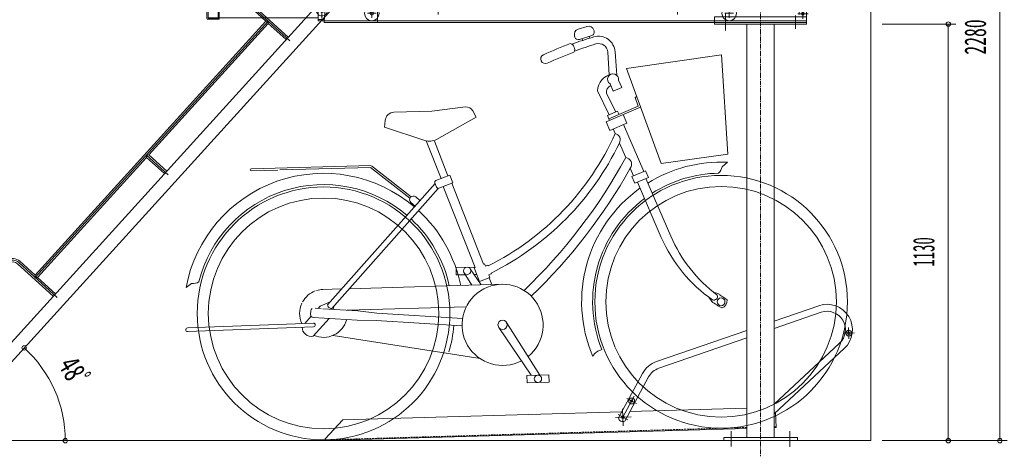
# Model space of a CAD drawing. Units: millimetres, scale not verified. Extents: x -5940 to 5940, y -4200 to 4200.
# Drawn here: x 863 to 3544, y -2780 to -1615 of the extents above; entities that cross this region are included whole.
import ezdxf
from ezdxf.enums import TextEntityAlignment as Align

# ---------------------------------------------------------------- set-up
doc = ezdxf.new("R2010")
doc.units = ezdxf.units.MM
doc.header["$LTSCALE"] = 10
doc.linetypes.add('USER2', pattern=[0.75, 0.5, -0.25])
doc.linetypes.add('USER3', pattern=[2, 1.25, -0.25, 0.25, -0.25])
doc.layers.add('0-0_0', color=7, linetype='Continuous')
doc.layers.add('0-3_CSLAYER3', color=7, linetype='Continuous', lineweight=18)
doc.styles.add('ＭＳ ゴシック', font='')
doc.styles.get('ＭＳ ゴシック').set_extended_font_data('MS Gothic')

# ---------------------------------------------------------------- blocks, each defined once
blk = doc.blocks.new('hb')
at = {"layer": '0-3_CSLAYER3'}
for p, q in [((10516.78, 6647.29), (10929.59, 6769.38)), ((10785.37, 6717.34), (10932.14, 6760.75)), ((9221.37, 6709.78), (9128.88, 6730.62)), ((9543.13, 6646.49), (9130.86, 6739.4)), ((9188.17, 6725.74), (9079.3, 6685.24)), ((9191.31, 6717.3), (9082.44, 6676.81)), ((9221.37, 6709.78), (9221.37, 6487.89)), ((10519.34, 6638.66), (10776.37, 6714.68)), ((10785.37, 6717.34), (10785.37, 6487.89)), ((9556.37, 6618.69), (9556.37, 6529)), ((9565.37, 6618.69), (9565.37, 6562.39)), ((10505.37, 6619.96), (10505.37, 6487.89)), ((9565.37, 6553.39), (9565.37, 6524.46)), ((10005.37, 6553.39), (9565.37, 6553.39)), ((10005.37, 6487.89), (10005.37, 6553.39)), ((10496.37, 6553.39), (10014.37, 6553.39)), ((10496.37, 6553.39), (10496.37, 6487.89)), ((9640.87, 6486.38), (9543.93, 6535.28)), ((9210.87, 6489.89), (9179.87, 6489.89)), ((9210.87, 6487.89), (9210.87, 6489.89)), ((9495.87, 6442.58), (9501.98, 6511.93)), ((9177.87, 6449.89), (9177.87, 6487.89)), ((9180.87, 6487.89), (9180.87, 6451.89)), ((9481.87, 6487.89), (9180.87, 6487.89)), ((9480.1, 6475.99), (9485.1, 6480.99)), ((9480.1, 6475.99), (9480.1, 6443.99)), ((9499.25, 6480.99), (9485.1, 6480.99)), ((10800.87, 6487.89), (9637.89, 6487.89)), ((9640.87, 6486.38), (9640.87, 6439.38)), ((9640.87, 6485.69), (10805.87, 6485.69)), ((10800.87, 6487.89), (10800.87, 6485.69)), ((10805.87, 6485.58), (10805.87, 6434.88)), ((9210.87, 6447.89), (9179.87, 6447.89)), ((9480.1, 6451.89), (9180.87, 6451.89)), ((9210.87, 6447.89), (9210.87, 6451.89)), ((9496.26, 6446.99), (9480.1, 6446.99)), ((9495.99, 6443.99), (9480.1, 6443.99)), ((10555.87, 6454.89), (10805.87, 6454.89)), ((10555.87, 6454.89), (10555.87, 6434.88)), ((10555.87, 6434.88), (10805.87, 6434.88))]:
    blk.add_line(p, q, dxfattribs=at)
at = {"layer": '0-3_CSLAYER3', "color": 3}
for p, q in [((10518.06, 6642.97), (10930.87, 6765.07)), ((10939.87, 6765.07), (10921.87, 6765.07)), ((10930.87, 6756.07), (10930.87, 6774.07)), ((9138.87, 6735.01), (9120.87, 6735.01)), ((9129.87, 6726.01), (9129.87, 6744.01)), ((9542.14, 6642.11), (9129.87, 6735.01)), ((9189.74, 6721.52), (9080.87, 6681.03)), ((9225.87, 6713.38), (9225.87, 6477.88)), ((10780.87, 6720.7), (10780.87, 6477.88)), ((9089.87, 6681.03), (9071.87, 6681.03)), ((9080.87, 6672.02), (9080.87, 6690.03)), ((9560.87, 6618.69), (9560.87, 6477.88)), ((10500.87, 6619.96), (10500.87, 6477.88)), ((9530.87, 6549.21), (9530.87, 6472.33)), ((10500.87, 6557.88), (9560.87, 6557.88)), ((10009.87, 6557.88), (10009.87, 6477.88)), ((9521.19, 6516.49), (9540.04, 6501.63)), ((9523.19, 6499.64), (9538.04, 6518.49)), ((9490.1, 6500.09), (9490.1, 6450.11)), ((9566.09, 6509.38), (9496.47, 6509.38)), ((9180.87, 6450.89), (9180.87, 6487.89)), ((9483.77, 6485.58), (9180.87, 6485.58)), ((9210.87, 6488.38), (9207.87, 6487.89)), ((9210.87, 6451.89), (9210.87, 6487.89)), ((9820.4, 6471.99), (9449, 6471.99)), ((9613.4, 6463.99), (9637.4, 6463.99)), ((9625.4, 6475.99), (9625.4, 6451.99)), ((9805.4, 6483.42), (9805.4, 6460.86)), ((10800.87, 6471.98), (10439.63, 6471.98)), ((10455.87, 6483.42), (10455.87, 6460.86)), ((10583.87, 6463.99), (10607.87, 6463.99)), ((10585.87, 6462.45), (10585.87, 6417.23)), ((10595.87, 6475.99), (10595.87, 6451.99)), ((10809.87, 6462.88), (10781.87, 6462.88)), ((10785.87, 6483.42), (10785.87, 6460.86)), ((10795.87, 6476.88), (10795.87, 6448.88)), ((9207.87, 6450.89), (9180.87, 6450.89)), ((10805.87, 6443.99), (9485.99, 6443.99)), ((10805.87, 6439.38), (10555.87, 6439.38)), ((10775.87, 6457.91), (10775.87, 6422.08))]:
    blk.add_line(p, q, dxfattribs=at)
at = {"layer": '0-3_CSLAYER3', "color": 6}
blk.add_line((9526.21, 6553.39), (9526.21, 6538.01), dxfattribs=at)
at = {"layer": '0-3_CSLAYER3'}
for points in [[(9541.15, 6637.72), (9230.37, 6707.75), (9230.37, 6487.89)], [(10785.37, 6717.34), (10780.87, 6720.7), (10776.37, 6714.68), (10776.37, 6487.89)], [(10496.37, 6619.96), (10496.37, 6562.39), (10500.87, 6557.88), (10496.37, 6553.39)], [(10496.37, 6562.39), (9565.37, 6562.39), (9560.87, 6557.88), (9565.37, 6553.39)], [(10014.37, 6487.89), (10014.37, 6553.39), (10009.87, 6557.88), (10005.37, 6553.39)], [(9495.87, 6442.58), (9495.87, 6439.38), (10555.87, 6439.38)]]:
    blk.add_lwpolyline(points, dxfattribs=at)
at = {"layer": '0-3_CSLAYER3', "color": 3}
for points in [[(9205.62, 6487.89), (9200.87, 6485.88), (9196.12, 6485.88), (9196.12, 6487.89)], [(9210.87, 6450.39), (9207.87, 6450.89), (9207.87, 6487.89)]]:
    blk.add_lwpolyline(points, dxfattribs=at)
for centre, radius in [((9530.62, 6509.06), 20), ((9530.62, 6509.06), 5), ((9625.4, 6463.99), 20), ((10595.87, 6463.99), 20)]:
    blk.add_circle(centre, radius, dxfattribs=at)
at = {"layer": '0-3_CSLAYER3'}
for centre, radius in [((9490.1, 6471.99), 5.1), ((9625.4, 6463.99), 5), ((10795.87, 6462.88), 4)]:
    blk.add_circle(centre, radius, dxfattribs=at)
at = {"layer": '0-3_CSLAYER3', "color": 3}
for centre, radius, start, end in [((10930.87, 6765.07), 4.5, 106.47682, 286.4768), ((9129.87, 6735.01), 4.5, 257.30053, 77.30054), ((9080.87, 6681.03), 4.5, 290.4018, 110.4018), ((9536.87, 6618.69), 24, 0, 77.30054), ((10524.87, 6619.96), 24, 106.4768, 180), ((9490.1, 6471.99), 15, 298.69168, 51.23448)]:
    blk.add_arc(centre, radius, start, end, dxfattribs=at)
at = {"layer": '0-3_CSLAYER3'}
for centre, radius, start, end in [((10930.87, 6765.07), 4.5, 286.47682, 106.47682), ((9129.87, 6735.01), 4.5, 77.30054, 257.30052), ((9080.87, 6681.03), 4.5, 110.4018, 290.40179), ((9536.87, 6618.69), 19.5, 0, 77.30054), ((9536.87, 6618.69), 28.5, 0, 77.30054), ((10524.87, 6619.96), 28.5, 106.4768, 180), ((10524.87, 6619.96), 19.5, 106.4768, 180), ((9530.87, 6509.38), 29, 63.2354, 174.96311), ((9179.87, 6487.89), 2, 90, 180), ((9490.87, 6475.89), 15, 53.13011, 126.8699), ((9490.1, 6471.99), 15, 51.79771, 298.12843), ((9179.87, 6449.89), 2, 180.00001, 270.00001)]:
    blk.add_arc(centre, radius, start, end, dxfattribs=at)
blk = doc.blocks.new('hn')
at = {"layer": '0-3_CSLAYER3', "color": 4}
for p, q in [((9288.22, 6514.88), (9475.42, 6902.54)), ((9292.28, 6512.92), (9479.47, 6900.58)), ((9416.96, 6760.79), (9483.52, 6898.62)), ((9486.13, 6894.53), (9472.81, 6906.63)), ((9485.52, 6907.24), (9473.42, 6893.92)), ((9411.45, 6759.72), (9591.18, 6596.45)), ((9416.96, 6760.79), (9586.8, 6606.5)), ((9296.33, 6510.97), (9412.88, 6752.34)), ((9412.88, 6752.34), (9580.75, 6599.84)), ((9600.59, 6621.68), (8507.95, 5418.86)), ((9627.23, 6597.47), (8534.59, 5394.66)), ((9600.59, 6621.68), (9627.23, 6597.47)), ((9521.99, 6517.45), (9539.75, 6501.32)), ((9522.8, 6500.5), (9538.94, 6518.27)), ((9294.72, 6481.39), (9337.34, 6442.68)), ((9297.75, 6484.72), (9402.91, 6389.2)), ((9300.78, 6488.05), (9398.53, 6399.25)), ((9337.34, 6442.68), (8711.34, 5753.56)), ((9343.69, 6442.99), (8711.64, 5747.21)), ((9344, 6436.63), (9392.48, 6392.59)), ((9013.55, 6079.55), (9072.76, 6025.76)), ((9062.34, 6029.15), (9013.85, 6073.19)), ((9068.39, 6035.81), (9019.91, 6079.86)), ((8634.13, 5793.66), (8288.15, 5550.97)), ((8636.72, 5789.97), (8290.73, 5547.28)), ((8639.3, 5786.29), (8378.49, 5603.34)), ((8663.61, 5784.76), (8760.43, 5696.81)), ((8666.64, 5788.09), (8770.86, 5693.41)), ((8669.66, 5791.42), (8711.34, 5753.56)), ((8336.8, 5584.2), (8293.57, 5476.39)), ((8340.98, 5582.53), (8297.75, 5474.71)), ((8345.16, 5580.85), (8301.92, 5473.04)), ((8347.64, 5576.47), (8334.32, 5588.58)), ((8347.03, 5589.19), (8334.93, 5575.87)), ((8370.94, 5598.04), (8344.66, 5579.61)), ((8371.3, 5603.79), (8370.94, 5598.04)), ((8370.94, 5598.04), (8535.18, 5448.84)), ((8378.49, 5603.34), (8371.3, 5603.79)), ((8371.3, 5603.79), (8545.61, 5445.45)), ((8378.49, 5603.34), (8541.23, 5455.5)), ((8297.4, 5541.23), (8284.07, 5553.33)), ((8296.79, 5553.94), (8284.68, 5540.62)), ((8331.17, 5570.15), (8293.32, 5543.6)), ((8304.41, 5468.66), (8291.09, 5480.76)), ((8303.8, 5481.37), (8291.7, 5468.05)), ((8526.64, 5442.42), (8505.8, 5419.47)), ((8534.06, 5391.09), (8505.93, 5416.64)), ((8507.95, 5418.86), (8534.59, 5394.66)), ((8528.12, 5441.07), (8526.64, 5442.42)), ((8557.73, 5414.18), (8554.77, 5416.86)), ((8557.73, 5414.18), (8536.88, 5391.23))]:
    blk.add_line(p, q, dxfattribs=at)
for points in [[(9416.96, 6760.79), (9411.45, 6759.72), (9412.88, 6752.34)], [(9344, 6436.63), (9019.91, 6079.86), (9013.55, 6079.55), (9013.85, 6073.19)], [(9337.34, 6442.68), (9343.69, 6442.99), (9344, 6436.63)], [(9013.85, 6073.19), (8718, 5747.51), (8766.48, 5703.47)], [(8711.34, 5753.56), (8711.64, 5747.21), (8718, 5747.51)]]:
    blk.add_lwpolyline(points, dxfattribs=at)
for centre, radius, start, end in [((9479.47, 6900.58), 4.5, 334.22468, 154.22468), ((9313.89, 6502.49), 28.5, 154.22467, 227.74786), ((9313.89, 6502.49), 24, 154.22467, 227.74786), ((9313.89, 6502.49), 19.5, 154.22467, 227.74786), ((8650.5, 5770.33), 28.5, 47.74786, 125.04838), ((8650.5, 5770.33), 24, 47.74786, 125.04838), ((8650.5, 5770.33), 19.5, 47.74786, 125.04838), ((8340.98, 5582.53), 4.5, 338.14967, 158.14967), ((8290.73, 5547.28), 4.5, 125.0484, 305.04838), ((8297.75, 5474.71), 4.5, 158.14967, 338.14965), ((8507.28, 5418.12), 2, 137.74786, 227.74786), ((8535.4, 5392.57), 2, 227.74787, 317.74786)]:
    blk.add_arc(centre, radius, start, end, dxfattribs=at)

msp = doc.modelspace()

# ---------------------------------------------------------------- linework, layer by layer
at = {"layer": '0-3_CSLAYER3', "color": 5}
for p, q in [((3174.31, -2756.73), (3174.31, -346.73)), ((-692.68, -2756.73), (3174.31, -2756.73))]:
    msp.add_line(p, q, dxfattribs=at)
at = {"layer": '0-3_CSLAYER3', "color": 3}
for p, q in [((3524.31, -2756.73), (3524.31, -476.73)), ((3204.31, -1626.73), (3404.31, -1626.73)), ((3384.31, -2756.73), (3384.31, -1626.73)), ((3129.56, -2464.68), (3098.58, -2465.58)), ((3113.62, -2449.63), (3114.52, -2480.62)), ((2500.65, -2693.12), (2531.53, -2635.93)), ((2511.21, -2642), (2537.6, -2656.26)), ((2499.98, -2670.13), (2501.32, -2716.11)), ((2480.66, -2693.7), (2522.99, -2692.47)), ((2487.45, -2685.99), (2513.84, -2700.25)), ((2794.31, -2730.79), (2794.31, -2772.86)), ((2916.57, -2718.7), (2911.81, -2718.84)), ((2954.31, -2730.79), (2954.31, -2773.22)), ((3204.31, -2756.73), (3544.31, -2756.73))]:
    msp.add_line(p, q, dxfattribs=at)
at = {"layer": '0-3_CSLAYER3', "color": 3, "linetype": 'USER3'}
msp.add_line((2874.31, -1280.31), (2874.31, -2822.32), dxfattribs=at)
at = {"layer": '0-3_CSLAYER3'}
for p, q in [((2836.81, -1626.73), (2836.81, -2747.73)), ((2911.81, -1626.73), (2911.81, -2747.73)), ((2911.81, -2432.19), (3032.48, -2390.61)), ((2911.81, -2452.28), (3038.67, -2408.57)), ((2591.98, -2542.37), (2836.81, -2458.02)), ((2598.17, -2560.34), (2836.81, -2478.12)), ((2911.81, -2657.88), (3089.08, -2492.4)), ((2911.81, -2683.87), (3102.04, -2506.29)), ((2553.74, -2574.82), (2488.8, -2695.06)), ((2570.46, -2583.85), (2505.52, -2704.09)), ((2497.91, -2678.19), (1740.53, -2700.3)), ((2836.81, -2668.3), (2519.85, -2677.55)), ((2916.63, -2721), (2915.45, -2680.46)), ((2916.63, -2721), (2911.81, -2721.14)), ((2774.31, -2747.73), (2774.31, -2756.73)), ((2974.31, -2747.73), (2774.31, -2747.73)), ((2974.31, -2747.73), (2974.31, -2756.73))]:
    msp.add_line(p, q, dxfattribs=at)
at = {"layer": '0-3_CSLAYER3', "color": 2}
for p, q in [((2369.42, -1659.71), (2370.18, -1662.09)), ((2382.73, -1668.61), (2416.1, -1658.04)), ((2408.95, -1660.31), (2410.44, -1665.01)), ((2422.61, -1645.49), (2421.86, -1643.11)), ((2391.37, -1671.05), (2389.88, -1666.34)), ((2459.45, -1703.2), (2463.76, -1764.1)), ((2483.87, -1765.32), (2479.41, -1701.93)), ((2474.61, -1809.21), (2465.96, -1789.3)), ((2497.54, -1799.25), (2488.89, -1779.34)), ((2463.16, -1872.65), (2431.24, -1807.97)), ((2455.96, -1814.68), (2481.51, -1864.69)), ((2474.61, -1809.21), (2497.54, -1799.25)), ((2462.56, -1883.82), (2542.37, -1849.16)), ((1981.96, -1862.97), (1879.07, -1865.98)), ((2073.02, -1851.61), (1981.96, -1862.97)), ((2102.49, -1879.46), (2093.11, -1861.99)), ((2548.69, -1851.87), (2455.37, -1892.39)), ((2486.09, -1862.7), (2458.57, -1874.64)), ((2458.57, -1874.64), (2464.55, -1888.4)), ((2490.07, -1871.87), (2486.09, -1862.7)), ((2511.2, -1895.4), (2501.24, -1872.47)), ((1854.91, -1888.59), (1853.18, -1906.75)), ((1994.73, -1939.56), (2102.49, -1879.46)), ((2455.37, -1892.39), (2465.33, -1915.32)), ((2465.33, -1915.32), (2511.2, -1895.4)), ((2502.02, -1899.39), (2557.18, -2026.41)), ((1853.18, -1906.75), (1962.8, -1942.64)), ((2479.85, -1923.64), (2474.51, -1911.34)), ((2007, -2045.71), (1966.87, -1943.74)), ((1988.64, -1944.42), (2025.61, -2038.38)), ((2508.25, -1989.04), (2491.04, -1949.4)), ((1491.32, -2019.85), (1816.19, -2010.37)), ((1817.8, -2010.9), (1925.53, -2095.33)), ((2769.9, -2013.72), (2784.28, -2001.72)), ((1563.94, -2022.74), (1491.47, -2024.85)), ((1816.33, -2015.37), (1568.94, -2022.59)), ((1922.44, -2099.26), (1815.43, -2015.39)), ((2030.27, -2036.55), (1993.04, -2051.2)), ((2038.51, -2057.49), (2030.27, -2036.55)), ((2529.66, -2038.36), (2520.8, -2017.93)), ((1990.82, -2059.22), (1698.79, -2387.96)), ((1990.22, -2057.69), (1994.8, -2069.32)), ((2001.28, -2072.14), (2038.51, -2057.49)), ((2036.18, -2058.4), (2122.56, -2277.9)), ((2605.01, -2205.58), (2539.92, -2055.71)), ((2562.85, -2045.75), (2630.69, -2201.96)), ((1710.01, -2397.92), (1999.11, -2072.47)), ((2099.3, -2287.06), (2012.91, -2067.56)), ((1924.96, -2110.77), (1936.18, -2120.73)), ((1938.27, -2095.79), (1949.48, -2105.75)), ((2124.89, -2276.99), (2122.56, -2277.9)), ((2124.89, -2276.99), (2127.48, -2283.57)), ((2090.57, -2334.97), (2069.41, -2301.74)), ((2115.6, -2334.25), (2086.12, -2290.76)), ((2096.34, -2305.83), (2103.91, -2305.61)), ((2134.33, -2280.51), (2135.06, -2282.38)), ((2142.78, -2301.99), (2143.5, -2303.8)), ((1314.35, -2341.61), (1329.6, -2330.74)), ((2170.79, -2332.66), (1757.41, -2344.56)), ((2139.53, -2314.21), (2111.62, -2325.2)), ((2136.64, -2306.85), (2139.53, -2314.21)), ((2137.21, -2315.12), (2144.4, -2333.42)), ((1736.82, -2345.15), (1685.97, -2346.61)), ((2760.75, -2358.75), (2746.58, -2354.07)), ((1705.44, -2380.48), (1678.93, -2391.49)), ((2741.72, -2379.48), (2733.81, -2367.68)), ((1653.22, -2404.37), (1652.59, -2414.35)), ((1681.35, -2398.65), (1664.63, -2397.58)), ((1678.93, -2391.49), (1673.05, -2398.12)), ((1685.67, -2398.92), (1780.58, -2404.98)), ((1713.74, -2400.72), (1716.65, -2390.45)), ((1752.29, -2403.18), (2075.33, -2393.88)), ((1780.58, -2404.98), (1832.38, -2410.79)), ((1832.38, -2410.79), (2065.26, -2425.66)), ((1660.07, -2437.61), (1318.38, -2451.11)), ((1654.13, -2419.41), (1637.16, -2438.51)), ((1778.99, -2429.93), (1659.6, -2422.31)), ((1659.62, -2473.46), (1702.62, -2425.05)), ((1831.11, -2430.75), (1778.99, -2429.93)), ((2063.99, -2445.62), (1831.11, -2430.75)), ((2275.43, -2578.71), (2184.49, -2435.9)), ((1318.79, -2461.1), (1660.49, -2447.6)), ((2163.6, -2449.63), (2251.56, -2579.4)), ((2113.12, -2534.27), (1713.49, -2471.31))]:
    msp.add_line(p, q, dxfattribs=at)
at = {"layer": '0-3_CSLAYER3', "color": 3, "linetype": 'USER2'}
msp.add_line((2836.81, -2721.03), (1692.09, -2754.43), dxfattribs=at)
at = {"layer": '0-3_CSLAYER3', "color": 1}
msp.add_line((1714.89, -2756.07), (1692.16, -2756.73), dxfattribs=at)
at = {"layer": '0-3_CSLAYER3', "color": 2}
for points in [[(2379.2, -1640.88), (2403.19, -1633.29), (2403.03, -1633.29)], [(2542.37, -1849.16), (2533.76, -1825.64), (2538.35, -1823.65)], [(2072.46, -2306.53), (2048.15, -2307.24), (2047.57, -2287.25), (2098.78, -2285.75)], [(2099.3, -2287.06), (2096.97, -2287.98), (2111.62, -2325.2)]]:
    msp.add_lwpolyline(points, dxfattribs=at)
for points in [[(2604.75, -2005.02), (2785.52, -1979.57), (2768.01, -1709.99), (2510.43, -1747.36)], [(2569.73, -2042.76), (2561.77, -2024.42), (2525.08, -2040.35), (2533.04, -2058.69)], [(2239.77, -2579.75), (2299.75, -2578), (2300.33, -2597.99), (2240.35, -2599.74)]]:
    msp.add_lwpolyline(points, close=True, dxfattribs=at)
at = {"layer": '0-3_CSLAYER3'}
msp.add_lwpolyline([(2836.81, -2723.33), (1692.16, -2756.73), (1692.01, -2751.74), (1740.53, -2700.3)], dxfattribs=at)
at = {"layer": '0-3_CSLAYER3', "color": 3}
for centre, radius in [((3384.31, -1626.73), 6), ((3114.07, -2465.13), 8), ((874.94, -2505.25), 6), ((2524.41, -2649.13), 8), ((986.47, -2756.73), 6), ((3384.31, -2756.73), 6), ((3524.31, -2756.73), 6)]:
    msp.add_circle(centre, radius, dxfattribs=at)
at = {"layer": '0-3_CSLAYER3', "color": 2}
for centre, radius in [((2767.37, -2380.08), 342.9), ((1687.84, -2411.59), 342.9), ((2767.37, -2380.08), 312.9), ((1687.84, -2411.59), 312.9), ((2077.84, -2296.37), 10), ((2767.37, -2380.08), 10.5), ((2173.95, -2442.62), 12.5), ((2270.05, -2588.87), 10)]:
    msp.add_circle(centre, radius, dxfattribs=at)
at = {"layer": '0-3_CSLAYER3'}
for centre in [(3114.07, -2465.13), (2524.41, -2649.13), (2500.65, -2693.12)]:
    msp.add_circle(centre, 3.5, dxfattribs=at)
at = {"layer": '0-3_CSLAYER3', "color": 2}
for centre, radius, start, end in [((2407.56, -1647.64), 15, 17.56601, 107.566), ((2702.71, -2621.35), 1000, 106.31076, 109.94355), ((2383.73, -1655.18), 15, 107.566, 197.56597), ((2379.71, -1659.07), 10, 197.56471, 287.56471), ((2413.08, -1648.51), 10, 287.56472, 17.56473), ((2434.5, -1704.78), 45, 3.62996, 106.31033), ((2702.71, -2621.35), 1002.5, 110.09663, 114.64231), ((2353.69, -1695.29), 16.07, 331.21411, 73.49594), ((2702.71, -2621.35), 980, 106.31074, 109.90383), ((2434.5, -1704.78), 25, 3.63032, 106.31069), ((2289.93, -1721.51), 12.5, 114.64224, 294.64221), ((2702.71, -2621.35), 977.5, 110.03883, 114.64231), ((2481.15, -1811), 50, 101.59036, 176.53454), ((2474.12, -1776.71), 15, 349.91616, 237.03076), ((2475.74, -1811.68), 20, 113.62008, 188.63438), ((1879.8, -1890.97), 25, 91.67155, 174.54652), ((2075.49, -1871.46), 20, 28.23576, 97.11104), ((1805.36, -1620.44), 739.5, 296.47723, 335.79476), ((2475.86, -1940.68), 17.5, 330.11299, 76.8347), ((1975.25, -1904.62), 40, 251.87287, 299.14617), ((1805.36, -1620.44), 760.5, 296.339, 334.36999), ((1203.26, -1275.12), 1487.5, 313.76757, 331.31828), ((2506.53, -2006.96), 18, 322.41978, 84.52539), ((2767.37, -2380.08), 378.74, 87.44118, 121.73487), ((1687.84, -2411.59), 379.98, 49.51532, 169.38796), ((1491.4, -2022.35), 2.5, 91.67467, 271.67463), ((1203.26, -1275.12), 1512.5, 313.89495, 330.58609), ((2767.37, -2380.08), 348.93, 91.18916, 122.44644), ((2740.33, -2008.67), 30, 311.30264, 350.31544), ((1687.84, -2411.59), 349.56, 49.61377, 165.77757), ((1994.88, -2055.85), 5, 111.48445, 201.48442), ((1999.45, -2067.49), 5, 201.48445, 291.48445), ((2767.37, -2380.08), 378.74, 125.57806, 202.99209), ((1931.62, -2103.28), 10.02, 48.38277, 228.38273), ((2767.37, -2380.08), 348.93, 126.63008, 201.82267), ((1687.84, -2411.59), 379.98, 11.49783, 47.25328), ((1687.84, -2411.59), 349.56, 12.36478, 47.15485), ((2971.91, -2046.26), 400, 203.47305, 235.26652), ((2997.59, -2042.63), 400, 203.47305, 232.96572), ((1830.93, -1608.31), 737.5, 293.70964, 294.29287), ((1830.93, -1608.31), 762.5, 293.63655, 294.20062), ((1332.2, -2300.85), 30, 265.02868, 304.04148), ((2173.95, -2442.62), 110, 309.01562, 297.60272), ((1687.84, -2411.59), 65, 110.4346, 151.35093), ((1687.84, -2411.59), 65, 91.67166, 106.90815), ((2997.59, -2042.63), 395, 233.15974, 233.71449), ((1687.84, -2411.59), 65, 154.87738, 204.79148), ((2971.91, -2046.26), 405, 235.36413, 239.96864), ((2747.35, -2365.56), 10, 250.46098, 21.21523), ((2997.59, -2042.63), 395, 233.71458, 237.16409), ((2763.66, -2377.68), 20, 286.14158, 9.08141), ((1660.71, -2404.85), 7.5, 118.5615, 176.3451), ((1708.79, -2388), 10, 179.79298, 276.97372), ((1660.07, -2414.82), 7.5, 176.34512, 266.3451), ((1660.28, -2442.6), 5, 272.36566, 92.36566), ((1687.84, -2411.59), 65, 246.30445, 345.25981), ((1318.59, -2456.1), 5, 92.36566, 272.36563), ((1654.63, -2448.97), 25, 179.65818, 281.51422), ((1687.84, -2411.59), 355.6, 342.96362, 354.73587), ((2453, -2548.63), 40, 103.80943, 148.97822)]:
    msp.add_arc(centre, radius, start, end, dxfattribs=at)
at = {"layer": '0-3_CSLAYER3'}
for centre, radius, start, end in [((3054.96, -2455.85), 69, 313.02952, 109.00947), ((3054.96, -2455.85), 50, 313.02952, 109.00947), ((2614.45, -2607.61), 69, 109.00947, 151.62709), ((2614.45, -2607.61), 50, 109.00947, 151.62709), ((2500.65, -2693.12), 12, 189.28555, 293.96862)]:
    msp.add_arc(centre, radius, start, end, dxfattribs=at)
at = {"layer": '0-3_CSLAYER3', "color": 3}
msp.add_arc((647.17, -2756.73), 339.3, 0, 47.83353, dxfattribs=at)

# ---------------------------------------------------------------- block references
at = {"layer": '0-0_0'}
for name in ['hn', 'hb']:
    msp.add_blockref(name, (-7806.56, -8061.62), dxfattribs=at)

# ---------------------------------------------------------------- texts
at = {"layer": '0-3_CSLAYER3', "style": 'ＭＳ ゴシック'}
for s, rotation, width, p in [('2280', 90, 0.6, (3504.31, -1709.73)), ('1130', 90, 0.5, (3364.31, -2284.73)), ('48ﾟ', 300, 0.7, (950.57, -2560.09))]:
    msp.add_text(s, height=58.65, rotation=rotation, dxfattribs=dict(at, width=width)).set_placement(p, align=Align.BOTTOM_LEFT)

doc.saveas('drawing.dxf')
